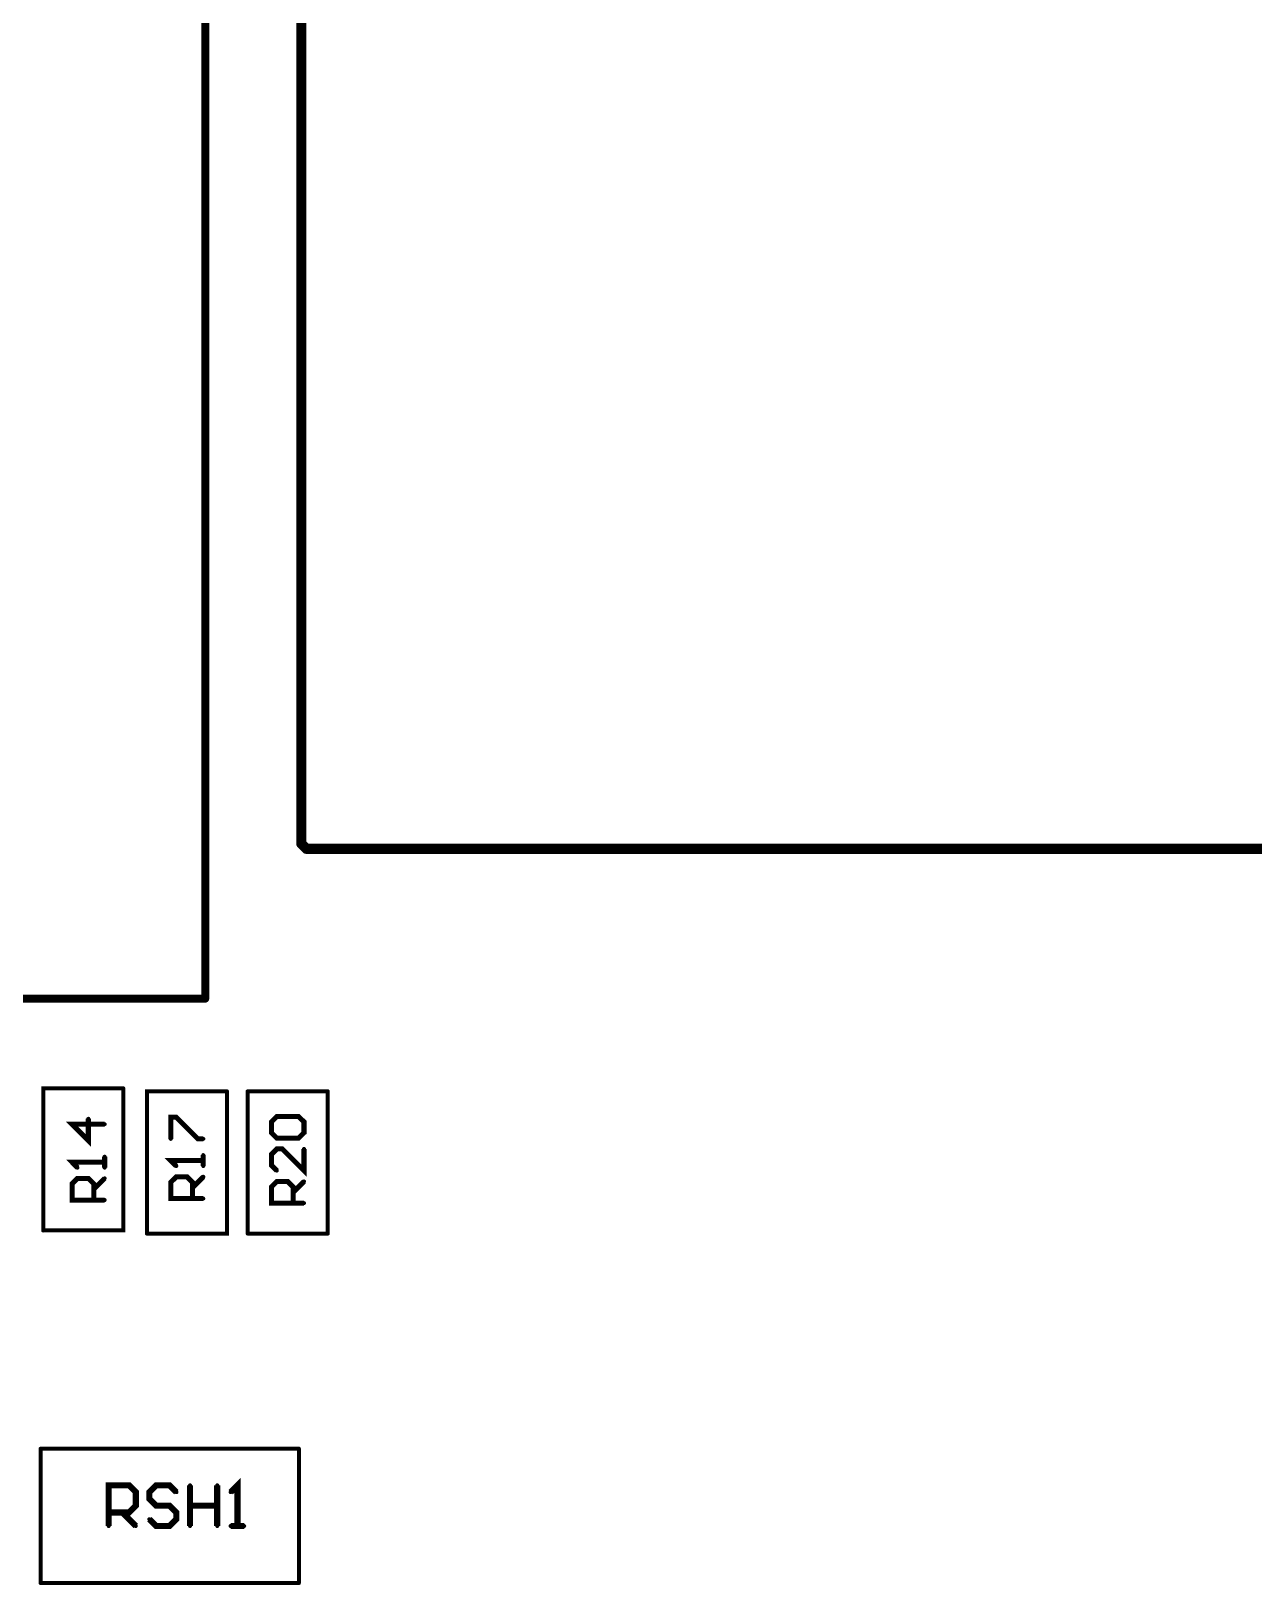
# Model space of a CAD drawing. Extents: x -4.2 to 14.8, y -3.5 to 8.8.
# Drawn here: x 0.007634 to 0.008836, y 0.003872 to 0.0054 of the extents above; entities that cross this region are included whole.
import ezdxf

# ---------------------------------------------------------------- set-up
doc = ezdxf.new("R2010")
doc.units = 0
doc.layers.add('2D_LINE_00', color=1, linetype='CONTINUOUS')

# ---------------------------------------------------------------- blocks, each defined once
blk = doc.blocks.new('SMOOTH_0$00001')
at = {"const_width": 0.00000499}
blk.add_lwpolyline([(-0.0000025, 0, 1), (0.0000025, 0, 1)], format="xyb", close=True, dxfattribs=at)
blk = doc.blocks.new('DRAWING_139')
at = {"layer": '2D_LINE_00', "const_width": 0.00001}
blk.add_lwpolyline([(0, 0), (0.001375, 0), (0.001375, 0.002265)], dxfattribs=at)
at = {"layer": '2D_LINE_00'}
blk.add_blockref('SMOOTH_0$00001', (0, 0), dxfattribs=at)
blk = doc.blocks.new('DRAWING_141')
at = {"layer": '2D_LINE_00', "const_width": 0.00001}
blk.add_lwpolyline([(0, 0), (0, 0.00226)], dxfattribs=at)
at = {"layer": '2D_LINE_00'}
blk.add_blockref('SMOOTH_0$00001', (0, 0), dxfattribs=at)
blk = doc.blocks.new('DRAWING_142')
at = {"layer": '2D_LINE_00', "const_width": 0.00001}
blk.add_lwpolyline([(0, 0), (0.000005, -0.000005)], dxfattribs=at)
at = {"layer": '2D_LINE_00'}
for p in [(0, 0), (0.000005, -0.000005)]:
    blk.add_blockref('SMOOTH_0$00001', p, dxfattribs=at)
blk = doc.blocks.new('SMOOTH_0$000007874')
at = {"const_width": 0.00000394}
blk.add_lwpolyline([(-0.000002, 0, 1), (0.000002, 0, 1)], format="xyb", close=True, dxfattribs=at)
blk = doc.blocks.new('DRAWING_577')
at = {"layer": '2D_LINE_00', "const_width": 0.00000787}
blk.add_lwpolyline([(0, 0), (0, 0.0023228)], dxfattribs=at)
at = {"layer": '2D_LINE_00'}
blk.add_blockref('SMOOTH_0$000007874', (0, 0), dxfattribs=at)
blk = doc.blocks.new('DRAWING_578')
at = {"layer": '2D_LINE_00', "const_width": 0.00000787}
blk.add_lwpolyline([(0, 0), (0.0012598, 0)], dxfattribs=at)
at = {"layer": '2D_LINE_00'}
for p in [(0, 0), (0.0012598, 0)]:
    blk.add_blockref('SMOOTH_0$000007874', p, dxfattribs=at)
blk = doc.blocks.new('SMOOTH_0$000003937')
at = {"const_width": 0.00000197}
blk.add_lwpolyline([(-0.000001, 0, 1), (0.000001, 0, 1)], format="xyb", close=True, dxfattribs=at)
blk = doc.blocks.new('DRAWING_790')
at = {"layer": '2D_LINE_00', "const_width": 0.00000394}
blk.add_lwpolyline([(0, 0), (0, 0.0001319)], dxfattribs=at)
at = {"layer": '2D_LINE_00'}
for p in [(0, 0.0001319), (0, 0)]:
    blk.add_blockref('SMOOTH_0$000003937', p, dxfattribs=at)
blk = doc.blocks.new('DRAWING_791')
at = {"layer": '2D_LINE_00', "const_width": 0.00000394}
blk.add_lwpolyline([(0, 0), (0, 0.0001319)], dxfattribs=at)
at = {"layer": '2D_LINE_00'}
for p in [(0, 0.0001319), (0, 0)]:
    blk.add_blockref('SMOOTH_0$000003937', p, dxfattribs=at)
blk = doc.blocks.new('DRAWING_792')
at = {"layer": '2D_LINE_00', "const_width": 0.00000394}
blk.add_lwpolyline([(0, 0), (0.000254, 0)], dxfattribs=at)
at = {"layer": '2D_LINE_00'}
for p in [(0, 0), (0.000254, 0)]:
    blk.add_blockref('SMOOTH_0$000003937', p, dxfattribs=at)
blk = doc.blocks.new('DRAWING_793')
at = {"layer": '2D_LINE_00', "const_width": 0.00000394}
blk.add_lwpolyline([(0, 0), (0.000254, 0)], dxfattribs=at)
at = {"layer": '2D_LINE_00'}
for p in [(0, 0), (0.000254, 0)]:
    blk.add_blockref('SMOOTH_0$000003937', p, dxfattribs=at)
blk = doc.blocks.new('DRAWING_819')
at = {"layer": '2D_LINE_00', "const_width": 0.00000394}
blk.add_lwpolyline([(0, 0), (0.0000787, 0)], dxfattribs=at)
at = {"layer": '2D_LINE_00'}
for p in [(0, 0), (0.0000787, 0)]:
    blk.add_blockref('SMOOTH_0$000003937', p, dxfattribs=at)
blk = doc.blocks.new('DRAWING_820')
at = {"layer": '2D_LINE_00', "const_width": 0.00000394}
blk.add_lwpolyline([(0, 0), (0, 0.0001398)], dxfattribs=at)
at = {"layer": '2D_LINE_00'}
for p in [(0, 0.0001398), (0, 0)]:
    blk.add_blockref('SMOOTH_0$000003937', p, dxfattribs=at)
blk = doc.blocks.new('DRAWING_821')
at = {"layer": '2D_LINE_00', "const_width": 0.00000394}
blk.add_lwpolyline([(0, 0), (0, 0.0001398)], dxfattribs=at)
at = {"layer": '2D_LINE_00'}
for p in [(0, 0.0001398), (0, 0)]:
    blk.add_blockref('SMOOTH_0$000003937', p, dxfattribs=at)
blk = doc.blocks.new('DRAWING_822')
at = {"layer": '2D_LINE_00', "const_width": 0.00000394}
blk.add_lwpolyline([(0, 0), (0.0000787, 0)], dxfattribs=at)
at = {"layer": '2D_LINE_00'}
for p in [(0, 0), (0.0000787, 0)]:
    blk.add_blockref('SMOOTH_0$000003937', p, dxfattribs=at)
blk = doc.blocks.new('DRAWING_823')
at = {"layer": '2D_LINE_00', "const_width": 0.00000394}
blk.add_lwpolyline([(0, 0), (0.0000787, 0), (0.0000787, 0.0001398)], dxfattribs=at)
at = {"layer": '2D_LINE_00'}
for p in [(0.0000787, 0.0001398), (0, 0), (0.0000787, 0)]:
    blk.add_blockref('SMOOTH_0$000003937', p, dxfattribs=at)
blk = doc.blocks.new('DRAWING_824')
at = {"layer": '2D_LINE_00', "const_width": 0.00000394}
blk.add_lwpolyline([(0, 0), (0, 0.0001398), (0.0000787, 0.0001398)], dxfattribs=at)
at = {"layer": '2D_LINE_00'}
for p in [(0, 0.0001398), (0.0000787, 0.0001398), (0, 0)]:
    blk.add_blockref('SMOOTH_0$000003937', p, dxfattribs=at)
blk = doc.blocks.new('DRAWING_825')
at = {"layer": '2D_LINE_00', "const_width": 0.00000394}
blk.add_lwpolyline([(0, 0), (0.0000787, 0), (0.0000787, 0.0001398)], dxfattribs=at)
at = {"layer": '2D_LINE_00'}
for p in [(0.0000787, 0.0001398), (0, 0), (0.0000787, 0)]:
    blk.add_blockref('SMOOTH_0$000003937', p, dxfattribs=at)
blk = doc.blocks.new('DRAWING_826')
at = {"layer": '2D_LINE_00', "const_width": 0.00000394}
blk.add_lwpolyline([(0, 0), (0, 0.0001398), (0.0000787, 0.0001398)], dxfattribs=at)
at = {"layer": '2D_LINE_00'}
for p in [(0, 0.0001398), (0.0000787, 0.0001398), (0, 0)]:
    blk.add_blockref('SMOOTH_0$000003937', p, dxfattribs=at)
blk = doc.blocks.new('DRAWING_1232')
at = {"layer": '2D_LINE_00', "const_width": 0.00000601}
blk.add_lwpolyline([(0, 0), (0, 0.00004), (0.00002, 0.00004), (0.0000267, 0.0000333), (0.0000267, 0.00002), (0.00002, 0.0000133), (0, 0.0000133)], dxfattribs=at)
at = {"layer": '2D_LINE_00'}
for p in [(0, 0.00004), (0.00002, 0.00004), (0.0000267, 0.0000333), (0, 0.0000133), (0.00002, 0.0000133), (0.0000267, 0.00002), (0, 0)]:
    blk.add_blockref('SMOOTH_0$000003937', p, dxfattribs=at)
blk = doc.blocks.new('DRAWING_1233')
at = {"layer": '2D_LINE_00', "const_width": 0.00000601}
blk.add_lwpolyline([(0, 0), (0.0000133, -0.0000133)], dxfattribs=at)
at = {"layer": '2D_LINE_00'}
for p in [(0, 0), (0.0000133, -0.0000133)]:
    blk.add_blockref('SMOOTH_0$000003937', p, dxfattribs=at)
blk = doc.blocks.new('DRAWING_1234')
at = {"layer": '2D_LINE_00', "const_width": 0.00000601}
blk.add_lwpolyline([(0, 0), (-0.0000067, 0.0000067), (-0.00002, 0.0000067), (-0.0000266, 0), (-0.0000266, -0.0000066), (-0.00002, -0.0000133), (-0.0000067, -0.0000133), (0, -0.00002), (0, -0.0000266), (-0.0000067, -0.0000333), (-0.00002, -0.0000333), (-0.0000266, -0.0000266)], dxfattribs=at)
at = {"layer": '2D_LINE_00'}
for p in [(-0.0000266, 0), (-0.00002, 0.0000067), (-0.0000067, 0.0000067), (0, 0), (-0.0000266, -0.0000066), (-0.00002, -0.0000133), (-0.0000067, -0.0000133), (-0.0000266, -0.0000266), (0, -0.00002), (0, -0.0000266), (-0.00002, -0.0000333), (-0.0000067, -0.0000333)]:
    blk.add_blockref('SMOOTH_0$000003937', p, dxfattribs=at)
blk = doc.blocks.new('DRAWING_1235')
at = {"layer": '2D_LINE_00', "const_width": 0.00000601}
blk.add_lwpolyline([(0, 0), (0, -0.00004), (0, -0.00002), (0.0000267, -0.00002), (0.0000267, 0), (0.0000267, -0.00004)], dxfattribs=at)
at = {"layer": '2D_LINE_00'}
for p in [(0, 0), (0.0000267, 0), (0, -0.00002), (0.0000267, -0.00002), (0, -0.00004), (0.0000267, -0.00004)]:
    blk.add_blockref('SMOOTH_0$000003937', p, dxfattribs=at)
blk = doc.blocks.new('DRAWING_1236')
at = {"layer": '2D_LINE_00', "const_width": 0.00000601}
blk.add_lwpolyline([(0, 0), (0.0000133, 0), (0.0000067, 0), (0.0000067, 0.00004), (0, 0.0000333)], dxfattribs=at)
at = {"layer": '2D_LINE_00'}
for p in [(0, 0.0000333), (0.0000067, 0.00004), (0, 0), (0.0000067, 0), (0.0000133, 0)]:
    blk.add_blockref('SMOOTH_0$000003937', p, dxfattribs=at)
blk = doc.blocks.new('DRAWING_2613')
at = {"layer": '2D_LINE_00', "const_width": 0.00000501}
blk.add_lwpolyline([(0, 0), (-0.000032, 0), (-0.000032, 0.000016), (-0.0000267, 0.0000213), (-0.000016, 0.0000213), (-0.0000107, 0.000016), (-0.0000107, 0)], dxfattribs=at)
at = {"layer": '2D_LINE_00'}
for p in [(-0.000032, 0.000016), (-0.0000267, 0.0000213), (-0.000016, 0.0000213), (-0.0000107, 0.000016), (-0.000032, 0), (-0.0000107, 0), (0, 0)]:
    blk.add_blockref('SMOOTH_0$000003937', p, dxfattribs=at)
blk = doc.blocks.new('DRAWING_2614')
at = {"layer": '2D_LINE_00', "const_width": 0.00000501}
blk.add_lwpolyline([(0, 0), (0.0000107, 0.0000107)], dxfattribs=at)
at = {"layer": '2D_LINE_00'}
for p in [(0, 0), (0.0000107, 0.0000107)]:
    blk.add_blockref('SMOOTH_0$000003937', p, dxfattribs=at)
blk = doc.blocks.new('DRAWING_2615')
at = {"layer": '2D_LINE_00', "const_width": 0.00000501}
blk.add_lwpolyline([(0, 0), (0, -0.0000213), (-0.0000213, 0), (-0.0000267, 0), (-0.000032, -0.0000053), (-0.000032, -0.000016), (-0.0000267, -0.0000213)], dxfattribs=at)
at = {"layer": '2D_LINE_00'}
for p in [(-0.0000267, 0), (-0.0000213, 0), (0, 0), (-0.000032, -0.0000053), (-0.000032, -0.000016), (-0.0000267, -0.0000213), (0, -0.0000213)]:
    blk.add_blockref('SMOOTH_0$000003937', p, dxfattribs=at)
blk = doc.blocks.new('DRAWING_2616')
at = {"layer": '2D_LINE_00', "const_width": 0.00000501}
blk.add_lwpolyline([(0, 0), (-0.0000053, 0.0000053), (-0.0000053, 0.000016), (0, 0.0000213), (0.0000213, 0.0000213), (0.0000267, 0.000016), (0.0000267, 0.0000053), (0.0000213, 0), (0, 0)], dxfattribs=at)
at = {"layer": '2D_LINE_00'}
for p in [(-0.0000053, 0.000016), (0, 0.0000213), (0.0000213, 0.0000213), (0.0000267, 0.000016), (-0.0000053, 0.0000053), (0, 0), (0, 0), (0.0000213, 0), (0.0000267, 0.0000053)]:
    blk.add_blockref('SMOOTH_0$000003937', p, dxfattribs=at)
blk = doc.blocks.new('DRAWING_2617')
at = {"layer": '2D_LINE_00', "const_width": 0.00000501}
blk.add_lwpolyline([(0, 0), (-0.000032, 0), (-0.000032, 0.000016), (-0.0000266, 0.0000213), (-0.000016, 0.0000213), (-0.0000107, 0.000016), (-0.0000107, 0)], dxfattribs=at)
at = {"layer": '2D_LINE_00'}
for p in [(-0.000032, 0.000016), (-0.0000266, 0.0000213), (-0.000016, 0.0000213), (-0.0000107, 0.000016), (-0.000032, 0), (-0.0000107, 0), (0, 0)]:
    blk.add_blockref('SMOOTH_0$000003937', p, dxfattribs=at)
blk = doc.blocks.new('DRAWING_2618')
at = {"layer": '2D_LINE_00', "const_width": 0.00000501}
blk.add_lwpolyline([(0, 0), (0.0000107, 0.0000107)], dxfattribs=at)
at = {"layer": '2D_LINE_00'}
for p in [(0, 0), (0.0000107, 0.0000107)]:
    blk.add_blockref('SMOOTH_0$000003937', p, dxfattribs=at)
blk = doc.blocks.new('DRAWING_2619')
at = {"layer": '2D_LINE_00', "const_width": 0.00000501}
blk.add_lwpolyline([(0, 0), (0, 0.0000107), (0, 0.0000053), (-0.000032, 0.0000053), (-0.0000266, 0)], dxfattribs=at)
at = {"layer": '2D_LINE_00'}
for p in [(-0.000032, 0.0000053), (-0.0000266, 0), (0, 0.0000107), (0, 0.0000053), (0, 0)]:
    blk.add_blockref('SMOOTH_0$000003937', p, dxfattribs=at)
blk = doc.blocks.new('DRAWING_2620')
at = {"layer": '2D_LINE_00', "const_width": 0.00000501}
blk.add_lwpolyline([(0, 0), (0, 0.0000213), (0.0000054, 0.0000213), (0.0000267, 0), (0.000032, 0)], dxfattribs=at)
at = {"layer": '2D_LINE_00'}
for p in [(0, 0.0000213), (0.0000054, 0.0000213), (0, 0), (0.0000267, 0), (0.000032, 0)]:
    blk.add_blockref('SMOOTH_0$000003937', p, dxfattribs=at)
blk = doc.blocks.new('DRAWING_2621')
at = {"layer": '2D_LINE_00', "const_width": 0.00000501}
blk.add_lwpolyline([(0, 0), (-0.000032, 0), (-0.000032, 0.000016), (-0.0000267, 0.0000213), (-0.000016, 0.0000213), (-0.0000107, 0.000016), (-0.0000107, 0)], dxfattribs=at)
at = {"layer": '2D_LINE_00'}
for p in [(-0.000032, 0.000016), (-0.0000267, 0.0000213), (-0.000016, 0.0000213), (-0.0000107, 0.000016), (-0.000032, 0), (-0.0000107, 0), (0, 0)]:
    blk.add_blockref('SMOOTH_0$000003937', p, dxfattribs=at)
blk = doc.blocks.new('DRAWING_2622')
at = {"layer": '2D_LINE_00', "const_width": 0.00000501}
blk.add_lwpolyline([(0, 0), (0.0000107, 0.0000107)], dxfattribs=at)
at = {"layer": '2D_LINE_00'}
for p in [(0, 0), (0.0000107, 0.0000107)]:
    blk.add_blockref('SMOOTH_0$000003937', p, dxfattribs=at)
blk = doc.blocks.new('DRAWING_2623')
at = {"layer": '2D_LINE_00', "const_width": 0.00000501}
blk.add_lwpolyline([(0, 0), (0, 0.0000107), (0, 0.0000054), (-0.000032, 0.0000054), (-0.0000267, 0)], dxfattribs=at)
at = {"layer": '2D_LINE_00'}
for p in [(-0.000032, 0.0000054), (-0.0000267, 0), (0, 0.0000107), (0, 0.0000054), (0, 0)]:
    blk.add_blockref('SMOOTH_0$000003937', p, dxfattribs=at)
blk = doc.blocks.new('DRAWING_2624')
at = {"layer": '2D_LINE_00', "const_width": 0.00000501}
blk.add_lwpolyline([(0, 0), (-0.000032, 0), (-0.000016, -0.000016), (-0.000016, 0.0000053)], dxfattribs=at)
at = {"layer": '2D_LINE_00'}
for p in [(-0.000032, 0), (-0.000016, 0.0000053), (0, 0), (-0.000016, -0.000016)]:
    blk.add_blockref('SMOOTH_0$000003937', p, dxfattribs=at)

msp = doc.modelspace()

# ---------------------------------------------------------------- block references
for name, p in [('DRAWING_141', (0.0078994, 0.0046009)), ('DRAWING_139', (0.0079044, 0.0045959)), ('DRAWING_577', (0.0078049, 0.0044486)), ('DRAWING_142', (0.0078994, 0.0046009)), ('DRAWING_578', (0.0065451, 0.0044486)), ('DRAWING_825', (0.0076456, 0.0042206)), ('DRAWING_826', (0.0076456, 0.0042206)), ('DRAWING_823', (0.0077476, 0.0042176)), ('DRAWING_824', (0.0077476, 0.0042176)), ('DRAWING_819', (0.0078466, 0.0043573)), ('DRAWING_820', (0.0078466, 0.0042176)), ('DRAWING_821', (0.0079254, 0.0042176)), ('DRAWING_2624', (0.007706, 0.0043251)), ('DRAWING_2620', (0.007771, 0.0043107)), ('DRAWING_2616', (0.0078753, 0.0043114)), ('DRAWING_2623', (0.007706, 0.0042824)), ('DRAWING_2619', (0.007803, 0.004284)), ('DRAWING_2615', (0.007902, 0.0043008)), ('DRAWING_2621', (0.007706, 0.0042505)), ('DRAWING_2622', (0.0076953, 0.0042611)), ('DRAWING_2617', (0.007803, 0.004252)), ('DRAWING_2618', (0.0077923, 0.0042627)), ('DRAWING_2613', (0.007902, 0.0042475)), ('DRAWING_2614', (0.0078913, 0.0042581)), ('DRAWING_822', (0.0078466, 0.0042176)), ('DRAWING_790', (0.007643, 0.003874)), ('DRAWING_793', (0.007643, 0.004006)), ('DRAWING_791', (0.007897, 0.003874)), ('DRAWING_1232', (0.00771, 0.00393)), ('DRAWING_1234', (0.0077766, 0.0039633)), ('DRAWING_1235', (0.00779, 0.00397)), ('DRAWING_1236', (0.0078299, 0.00393)), ('DRAWING_1233', (0.0077233, 0.0039433)), ('DRAWING_792', (0.007643, 0.003874))]:
    msp.add_blockref(name, p)

doc.saveas('drawing.dxf')
